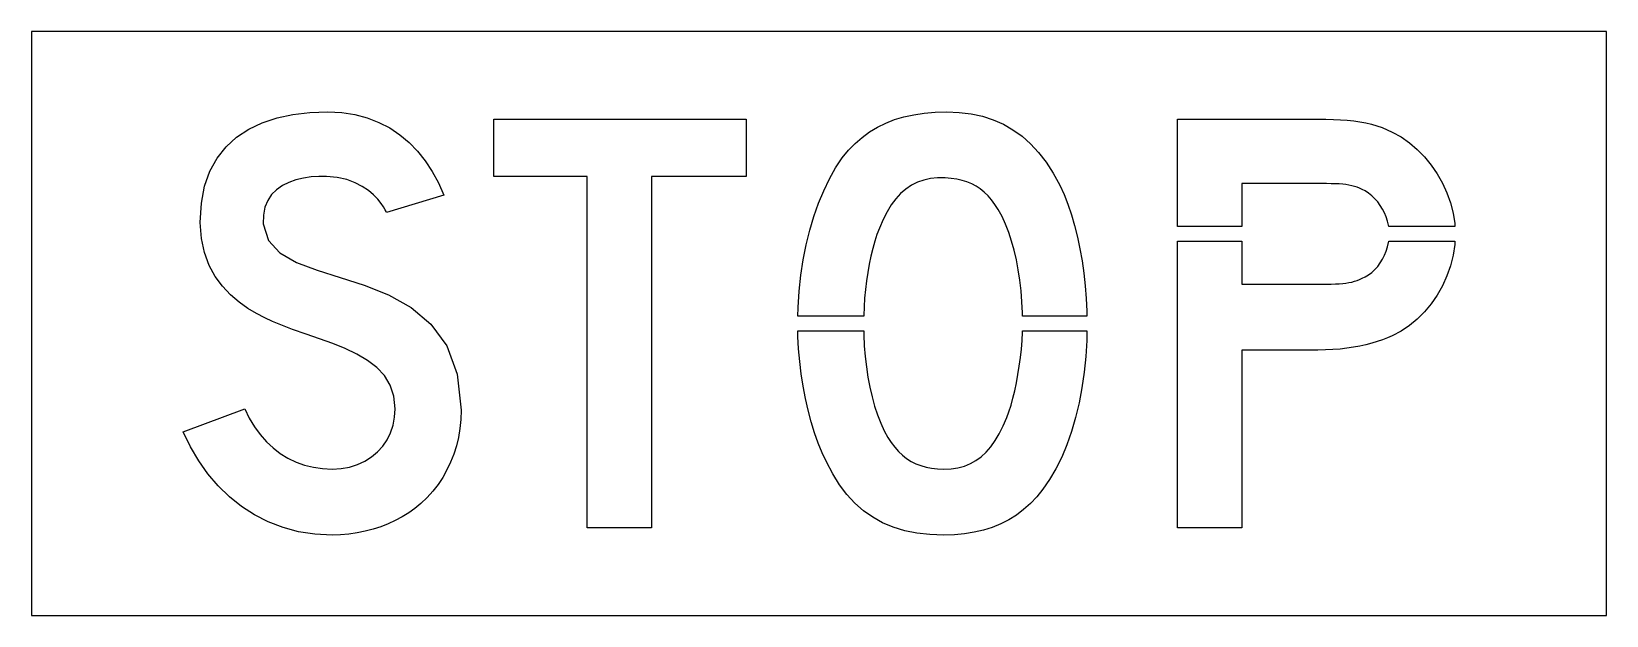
# Model space of a CAD drawing. Extents: x 0 to 54, y 0 to 20.
import ezdxf

# ---------------------------------------------------------------- set-up
doc = ezdxf.new("R2010")
doc.units = 0
doc.layers.add('CUT', color=7, linetype='Continuous')
doc.layers.add('OUTSIDE', color=1, linetype='Continuous')

msp = doc.modelspace()

# ---------------------------------------------------------------- linework, layer by layer
at = {"layer": 'CUT'}
for points in [[(14.6363, 6.101), (14.5663, 5.807), (14.4781, 5.5228), (14.3703, 5.247), (14.2443, 4.9824), (14.1001, 4.729), (13.9391, 4.4854), (13.7599, 4.2558), (13.5639, 4.0388), (13.3511, 3.8344), (13.1481, 3.6692), (12.9339, 3.5166), (12.7085, 3.3766), (12.4733, 3.2492), (12.2297, 3.1358), (11.9749, 3.0364), (11.7131, 2.9524), (11.4443, 2.8824), (11.1685, 2.8264), (10.8857, 2.7872), (10.5973, 2.762), (10.3047, 2.755), (9.7167, 2.783), (9.1553, 2.8698), (8.6233, 3.0098), (8.1179, 3.2016), (7.6433, 3.4424), (7.1981, 3.7308), (6.7837, 4.0626), (6.4015, 4.435), (6.0501, 4.848), (5.7323, 5.296), (5.4467, 5.7776), (5.1961, 6.2914), (7.3087, 7.0768), (7.4655, 6.7576), (7.6433, 6.4636), (7.8393, 6.1948), (8.0535, 5.9526), (8.2831, 5.737), (8.5309, 5.548), (8.7927, 5.387), (9.0699, 5.254), (9.3597, 5.1504), (9.6635, 5.0748), (9.9785, 5.03), (10.3047, 5.0146), (10.6155, 5.0328), (10.9081, 5.0846), (11.1811, 5.17), (11.4331, 5.2876), (11.6613, 5.4318), (11.8643, 5.604), (12.0421, 5.8), (12.1905, 6.0184), (12.3081, 6.2578), (12.3949, 6.5154), (12.4481, 6.7884), (12.4663, 7.0768), (12.4229, 7.5122), (12.2983, 7.8888), (12.1009, 8.2136), (11.8391, 8.495), (11.5227, 8.7372), (11.1587, 8.95), (10.7569, 9.139), (10.3271, 9.3112), (9.8763, 9.4736), (9.4129, 9.6346), (8.9481, 9.7998), (8.4875, 9.9748), (8.2593, 10.0728), (7.9975, 10.1932), (7.7133, 10.3402), (7.4165, 10.5194), (7.1155, 10.7322), (6.8243, 10.9828), (6.5485, 11.274), (6.3007, 11.6086), (6.0907, 11.9922), (5.9283, 12.4276), (5.8233, 12.9162), (5.7855, 13.4636), (5.8247, 14.116), (5.9353, 14.6984), (6.1173, 15.215), (6.3623, 15.6658), (6.6689, 16.0564), (7.0329, 16.3854), (7.4473, 16.6584), (7.9107, 16.8768), (8.4175, 17.042), (8.9635, 17.1568), (9.5459, 17.224), (10.1577, 17.245), (10.6351, 17.2226), (11.0873, 17.154), (11.5115, 17.042), (11.9105, 16.8894), (12.2815, 16.6962), (12.6259, 16.4652), (12.9451, 16.1992), (13.2363, 15.8996), (13.5009, 15.5664), (13.7403, 15.2052), (13.9517, 14.8132), (14.1365, 14.396), (12.1723, 13.8066), (12.1611, 13.8304), (12.1275, 13.8948), (12.0701, 13.9914), (11.9861, 14.1146), (11.8727, 14.2546), (11.7299, 14.403), (11.5535, 14.5528), (11.3421, 14.6942), (11.0943, 14.823), (10.8073, 14.9266), (10.4797, 15.0008), (10.1087, 15.0344), (9.8469, 15.0386), (9.5837, 15.0204), (9.3219, 14.9826), (9.0685, 14.921), (8.8277, 14.8342), (8.6037, 14.7222), (8.4049, 14.5822), (8.2341, 14.4128), (8.0983, 14.2126), (8.0017, 13.9816), (7.9499, 13.7156), (7.9471, 13.4146), (8.1221, 12.8462), (8.5183, 12.4192), (9.0895, 12.0916), (9.7923, 11.8242), (10.5805, 11.5764), (11.4107, 11.3076), (12.2353, 10.98), (13.0123, 10.5502), (13.6941, 9.9804), (14.2373, 9.23), (14.5971, 8.2598), (14.7259, 7.0278), (14.7161, 6.7114), (14.6853, 6.402)], [(19.0477, 15.0344), (15.8557, 15.0344), (15.8557, 17), (24.5007, 17), (24.5007, 15.0344), (21.2583, 15.0344), (21.2583, 3), (19.0477, 3)], [(33.8849, 11.4854), (33.8317, 11.8382), (33.7673, 12.1798), (33.6903, 12.5074), (33.6035, 12.821), (33.5055, 13.1192), (33.3963, 13.3992), (33.2773, 13.6624), (33.1471, 13.9046), (33.0337, 14.081), (32.9161, 14.2378), (32.7943, 14.3778), (32.6641, 14.5024), (32.5283, 14.6102), (32.3855, 14.704), (32.2343, 14.7824), (32.0733, 14.8482), (31.9039, 14.9), (31.7233, 14.9406), (31.5315, 14.9686), (31.3285, 14.9854), (31.0667, 14.9854), (30.8203, 14.9616), (30.5893, 14.9112), (30.3723, 14.8356), (30.1693, 14.7334), (29.9789, 14.6046), (29.7997, 14.4506), (29.6331, 14.2686), (29.4777, 14.06), (29.3321, 13.8234), (29.1963, 13.5588), (29.0689, 13.2662), (28.9863, 13.0492), (28.9107, 12.8154), (28.8407, 12.5662), (28.7763, 12.3044), (28.7203, 12.0314), (28.6699, 11.75), (28.6279, 11.4616), (28.5929, 11.1676), (28.5649, 10.8694), (28.5453, 10.5712), (28.5327, 10.2716), (28.5324, 10.251), (26.275, 10.251), (26.2815, 10.5474), (26.3179, 11.1074), (26.3767, 11.6534), (26.4565, 12.184), (26.5587, 12.6978), (26.6805, 13.1934), (26.8219, 13.668), (26.9829, 14.1202), (27.1607, 14.5486), (27.3553, 14.9518), (27.5667, 15.327), (27.7921, 15.6742), (28.0077, 15.9318), (28.2359, 16.1656), (28.4767, 16.3756), (28.7329, 16.5618), (29.0045, 16.7242), (29.2901, 16.8656), (29.5939, 16.9832), (29.9131, 17.0784), (30.2519, 17.1526), (30.6075, 17.2044), (30.9827, 17.2352), (31.3789, 17.245), (31.8087, 17.2296), (32.2189, 17.1792), (32.6067, 17.0966), (32.9735, 16.9776), (33.3221, 16.825), (33.6497, 16.6374), (33.9605, 16.4134), (34.2531, 16.1544), (34.5289, 15.8576), (34.7879, 15.523), (35.0301, 15.1506), (35.2597, 14.7404), (35.4011, 14.4226), (35.5327, 14.0838), (35.6531, 13.7268), (35.7623, 13.3516), (35.8603, 12.9624), (35.9471, 12.5606), (36.0199, 12.1462), (36.0815, 11.7234), (36.1291, 11.2936), (36.1641, 10.8568), (36.1851, 10.4172), (36.1877, 10.251), (33.9775, 10.251), (33.9759, 10.3654), (33.9577, 10.7476), (33.9269, 11.1214)], [(46.3925, 13.7856), (46.3239, 13.9172), (46.2455, 14.0432), (46.1573, 14.1622), (46.0607, 14.2728), (45.9543, 14.3736), (45.8423, 14.4646), (45.7219, 14.5444), (45.6267, 14.5906), (45.5357, 14.6298), (45.4461, 14.6648), (45.3565, 14.6942), (45.2655, 14.7194), (45.1703, 14.7404), (45.0681, 14.7572), (44.9589, 14.7698), (44.8385, 14.7782), (44.7055, 14.7852), (44.5599, 14.788), (44.3961, 14.7894), (41.4981, 14.7894), (41.4981, 13.3212), (39.2875, 13.3212), (39.2875, 17), (44.1021, 17), (44.3765, 16.9972), (44.6355, 16.9916), (44.8805, 16.979), (45.1129, 16.9622), (45.3341, 16.9384), (45.5441, 16.9076), (45.7457, 16.8698), (45.9389, 16.825), (46.1251, 16.7718), (46.3057, 16.7102), (46.4821, 16.6388), (46.6557, 16.5576), (46.9567, 16.3924), (47.2423, 16.1936), (47.5111, 15.964), (47.7617, 15.7078), (47.9913, 15.4278), (48.1971, 15.1268), (48.3777, 14.809), (48.5303, 14.4772), (48.6521, 14.1328), (48.7431, 13.7828), (48.7977, 13.4272), (48.8035, 13.3212), (46.5358, 13.3212), (46.5297, 13.3642), (46.4961, 13.507), (46.4499, 13.6484)], [(47.9913, 10.6762), (47.7617, 10.399), (47.5111, 10.1484), (47.2423, 9.9258), (46.9567, 9.7368), (46.6557, 9.5828), (46.4919, 9.5114), (46.3197, 9.4442), (46.1391, 9.3812), (45.9501, 9.3238), (45.7513, 9.272), (45.5441, 9.2258), (45.3285, 9.1866), (45.1017, 9.153), (44.8665, 9.1264), (44.6215, 9.1068), (44.3667, 9.0956), (44.1021, 9.0914), (41.4981, 9.0914), (41.4981, 3), (39.2875, 3), (39.2875, 12.8192), (41.4981, 12.8192), (41.4981, 11.351), (44.3961, 11.351), (44.5599, 11.3524), (44.7055, 11.3552), (44.8385, 11.3622), (44.9589, 11.3706), (45.0681, 11.3832), (45.1703, 11.4), (45.2655, 11.421), (45.3565, 11.4448), (45.4461, 11.4756), (45.5357, 11.5106), (45.6267, 11.5498), (45.7219, 11.596), (45.8423, 11.666), (45.9543, 11.75), (46.0607, 11.848), (46.1573, 11.9572), (46.2455, 12.0762), (46.3239, 12.205), (46.3925, 12.3394), (46.4499, 12.4808), (46.4961, 12.6264), (46.5297, 12.7734), (46.5362, 12.8192), (48.8039, 12.8192), (48.7977, 12.702), (48.7431, 12.338), (48.6521, 11.9796), (48.5303, 11.631), (48.3777, 11.295), (48.1971, 10.9758)], [(35.7987, 6.7828), (35.6601, 6.3026), (35.5005, 5.8448), (35.3213, 5.4164), (35.1239, 5.0174), (34.9055, 4.6534), (34.6689, 4.3258), (34.4659, 4.0682), (34.2475, 3.8344), (34.0151, 3.6244), (33.7687, 3.4382), (33.5083, 3.2758), (33.2325, 3.1344), (32.9427, 3.0168), (32.6389, 2.9216), (32.3211, 2.8474), (31.9879, 2.7956), (31.6407, 2.7648), (31.2795, 2.755), (30.8035, 2.7704), (30.3569, 2.8208), (29.9397, 2.9034), (29.5477, 3.0224), (29.1823, 3.175), (28.8421, 3.3626), (28.5257, 3.5866), (28.2303, 3.8456), (27.9573, 4.1424), (27.7039, 4.477), (27.4687, 4.8494), (27.2517, 5.2596), (27.1089, 5.5676), (26.9745, 5.9022), (26.8499, 6.2592), (26.7351, 6.6344), (26.6315, 7.0278), (26.5391, 7.4338), (26.4607, 7.8496), (26.3935, 8.2724), (26.3403, 8.6994), (26.3011, 9.1278), (26.2773, 9.5548), (26.2734, 9.749), (28.5328, 9.749), (28.5355, 9.6066), (28.5537, 9.237), (28.5831, 8.8716), (28.6251, 8.5104), (28.6797, 8.1576), (28.7441, 7.8146), (28.8197, 7.4828), (28.9079, 7.1664), (29.0059, 6.8668), (29.1151, 6.5868), (29.2341, 6.3292), (29.3643, 6.0954), (29.4777, 5.919), (29.5981, 5.7594), (29.7255, 5.6152), (29.8613, 5.4864), (30.0041, 5.3744), (30.1567, 5.2778), (30.3177, 5.1966), (30.4885, 5.1308), (30.6705, 5.079), (30.8623, 5.0426), (31.0653, 5.0216), (31.2795, 5.0146), (31.5301, 5.0258), (31.7639, 5.0594), (31.9837, 5.1182), (32.1895, 5.1994), (32.3827, 5.3058), (32.5633, 5.4374), (32.7327, 5.5942), (32.8923, 5.7776), (33.0421, 5.9876), (33.1821, 6.2256), (33.3151, 6.4902), (33.4411, 6.7828), (33.5139, 6.9788), (33.5839, 7.2), (33.6497, 7.4408), (33.7127, 7.697), (33.7701, 7.9686), (33.8219, 8.25), (33.8681, 8.5384), (33.9073, 8.831), (33.9395, 9.1236), (33.9619, 9.4148), (33.9773, 9.699), (33.978, 9.749), (36.1875, 9.749), (36.1809, 9.4232), (36.1473, 8.8744), (36.0927, 8.3326), (36.0157, 7.8006), (35.9177, 7.284)]]:
    msp.add_lwpolyline(points, close=True, dxfattribs=at)
at = {"layer": 'OUTSIDE'}
msp.add_lwpolyline([(0, 0), (54, 0), (54, 20), (0, 20)], close=True, dxfattribs=at)

doc.saveas('drawing.dxf')
